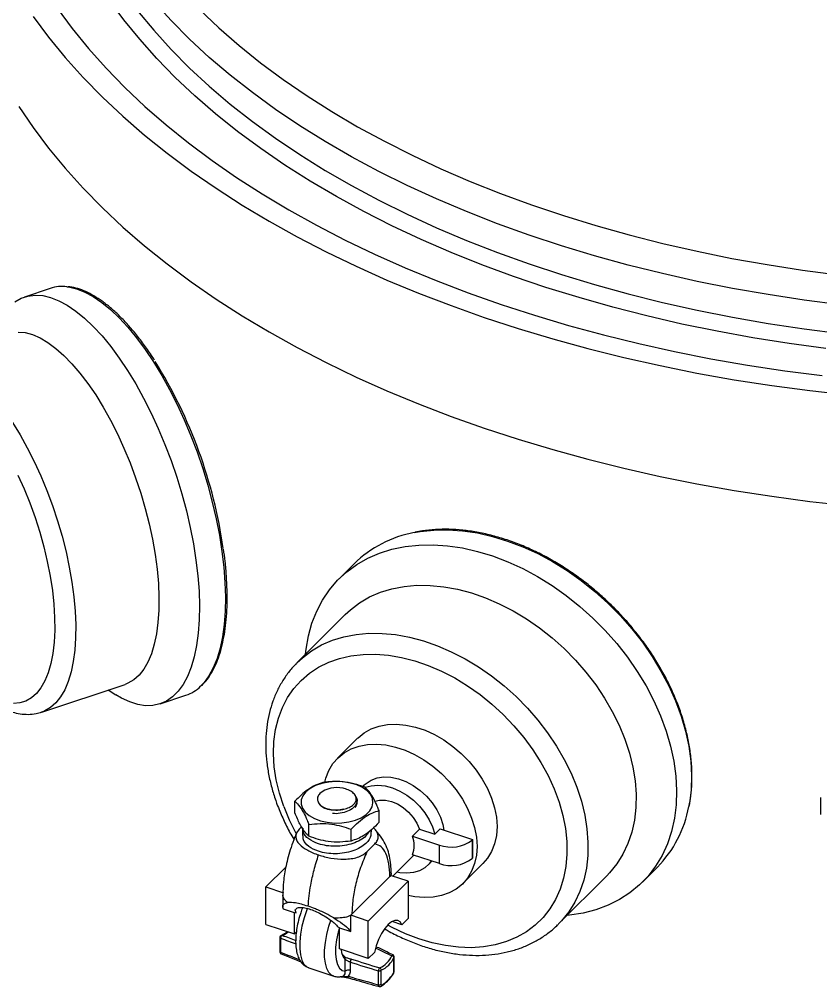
# Model space of a CAD drawing. Header units: millimetres. Extents: x 0 to 6631, y 0 to 4689.
# Drawn here: x 4355.8 to 4556.7, y 3329.7 to 3572.3 of the extents above; entities that cross this region are included whole.
import ezdxf

# ---------------------------------------------------------------- set-up
doc = ezdxf.new("R2010")
doc.units = ezdxf.units.MM
doc.header["$LTSCALE"] = 13
doc.layers.add('几何体', color=7, linetype='Continuous')

msp = doc.modelspace()

# ---------------------------------------------------------------- linework, layer by layer
at = {"layer": '几何体'}
for p, q in [((4363.6, 3504.81), (4357.1, 3502.64)), ((4439.72, 3435.74), (4435.96, 3431.99)), ((4437.5, 3423.03), (4425.47, 3410.99)), ((4425.35, 3410.88), (4425.47, 3410.99)), ((4361.48, 3398.57), (4382.32, 3405.52)), ((4378.08, 3404.11), (4379.99, 3402.9)), ((4391.1, 3400.62), (4397.6, 3402.79)), ((4440.59, 3392.01), (4435.59, 3387.01)), ((4442.29, 3380.31), (4441.9, 3379.91)), ((4424.91, 3373.28), (4424.91, 3376.21)), ((4440.06, 3377.62), (4439.92, 3377.82)), ((4440.46, 3376.05), (4440.46, 3376.39)), ((4556.66, 3377.19), (4556.66, 3372.86)), ((4440.09, 3374.87), (4440.1, 3374.89)), ((4446, 3370.93), (4446, 3373.87)), ((4426.58, 3369.8), (4425.97, 3369.2)), ((4426.84, 3369.47), (4426.84, 3367.59)), ((4428.42, 3367.42), (4428.42, 3370.36)), ((4438.97, 3366.24), (4438.97, 3369.18)), ((4444.07, 3368.53), (4444.07, 3369.06)), ((4456.14, 3369.21), (4454.39, 3367.46)), ((4456.14, 3369.21), (4459.97, 3367.93)), ((4459.97, 3367.93), (4461.32, 3369.28)), ((4461.32, 3369.28), (4469.39, 3366.59)), ((4454.39, 3367.46), (4461.1, 3365.22)), ((4469.29, 3366.49), (4469.39, 3366.59)), ((4469.29, 3366.49), (4469.29, 3361.84)), ((4469.39, 3366.59), (4469.39, 3361.94)), ((4444.94, 3365.53), (4442.95, 3363.54)), ((4461.1, 3360.57), (4461.1, 3365.22)), ((4449.47, 3357.44), (4454.73, 3362.69)), ((4461.1, 3360.57), (4454.39, 3362.8)), ((4469.29, 3361.84), (4469.39, 3361.94)), ((4417.64, 3354.72), (4422.64, 3359.72)), ((4458.22, 3360.18), (4459.23, 3361.19)), ((4467.02, 3355.58), (4472.02, 3360.58)), ((4512, 3355.94), (4515.76, 3359.7)), ((4439.19, 3347.87), (4448.69, 3357.37)), ((4448.9, 3357.63), (4448.69, 3357.37)), ((4453.27, 3356.17), (4448.9, 3357.63)), ((4491, 3345.45), (4503.04, 3357.48)), ((4417.64, 3345.33), (4417.64, 3354.72)), ((4417.64, 3354.72), (4422.01, 3353.26)), ((4443.27, 3346.17), (4453.27, 3356.17)), ((4453.27, 3356.17), (4453.27, 3346.78)), ((4421.86, 3352.7), (4421.86, 3349.75)), ((4428.25, 3349.87), (4428.14, 3349.91)), ((4424.83, 3348.24), (4422.01, 3349.18)), ((4425.18, 3348.12), (4424.83, 3348.24)), ((4424.83, 3342.93), (4424.83, 3348.24)), ((4425.18, 3348.12), (4424.98, 3348.97)), ((4425.18, 3348.12), (4425.09, 3348.7)), ((4439.19, 3347.87), (4438.9, 3347.63)), ((4438.9, 3343.55), (4438.9, 3347.63)), ((4443.27, 3346.17), (4438.9, 3347.63)), ((4417.64, 3345.33), (4424.83, 3342.93)), ((4436.09, 3344.49), (4435.75, 3344.6)), ((4443.27, 3336.78), (4443.27, 3346.17)), ((4451.72, 3345.23), (4449.24, 3346.06)), ((4453.27, 3346.78), (4451.72, 3345.23)), ((4491, 3345.45), (4490.88, 3345.33)), ((4421.12, 3342.1), (4421.12, 3338.6)), ((4425.26, 3343.36), (4424.83, 3342.93)), ((4436.09, 3344.49), (4438.9, 3343.55)), ((4436.09, 3339.18), (4436.09, 3344.49)), ((4421.32, 3341.87), (4421.32, 3338.36)), ((4443.27, 3336.78), (4436.09, 3339.18)), ((4444.82, 3338.33), (4443.27, 3336.78)), ((4449.51, 3337.66), (4449.51, 3337.67)), ((4437.51, 3333.6), (4437.51, 3336.66)), ((4438.78, 3335.87), (4438.78, 3333.84)), ((4449.73, 3333.56), (4449.73, 3337.07)), ((4449.79, 3333.71), (4449.79, 3337.22)), ((4428.39, 3334.45), (4434.62, 3332.37)), ((4445.84, 3330.19), (4445.84, 3333.7)), ((4446.47, 3333.82), (4446.47, 3330.31))]:
    msp.add_line(p, q, dxfattribs=at)
at = {"layer": '几何体', "flags": 128}
for points in [[(4365.31, 3575.1), (4369.08, 3569.99), (4373.18, 3564.96), (4377.59, 3560.03), (4382.31, 3555.18), (4387.33, 3550.44), (4392.65, 3545.81), (4398.25, 3541.3), (4404.14, 3536.9), (4410.3, 3532.63), (4416.72, 3528.5), (4423.4, 3524.5), (4430.33, 3520.64), (4437.49, 3516.93), (4444.89, 3513.38), (4452.5, 3509.98), (4460.33, 3506.74), (4468.35, 3503.68), (4476.56, 3500.78), (4484.94, 3498.05), (4493.5, 3495.51), (4502.21, 3493.14), (4511.06, 3490.96), (4520.04, 3488.97), (4529.14, 3487.16), (4538.35, 3485.55), (4547.66, 3484.14), (4557.05, 3482.92)], [(4557.92, 3489.73), (4548.76, 3490.97), (4539.69, 3492.41), (4530.72, 3494.04), (4521.86, 3495.87), (4513.13, 3497.89), (4504.54, 3500.1), (4496.1, 3502.49), (4487.81, 3505.06), (4479.71, 3507.81), (4471.78, 3510.74), (4464.06, 3513.84), (4456.54, 3517.1), (4449.23, 3520.52), (4442.16, 3524.1), (4435.32, 3527.83), (4428.74, 3531.7), (4422.41, 3535.72), (4416.34, 3539.87), (4410.55, 3544.15), (4405.04, 3548.55), (4399.83, 3553.07), (4394.91, 3557.7), (4390.3, 3562.43), (4386, 3567.26), (4382.01, 3572.17), (4378.35, 3577.18)], [(4561.67, 3500.72), (4552.54, 3501.89), (4543.5, 3503.25), (4534.55, 3504.81), (4525.71, 3506.57), (4516.99, 3508.51), (4508.4, 3510.65), (4499.96, 3512.97), (4491.68, 3515.48), (4483.57, 3518.16), (4475.64, 3521.02), (4467.91, 3524.05), (4460.38, 3527.25), (4453.06, 3530.6), (4445.97, 3534.12), (4439.11, 3537.79), (4432.5, 3541.61), (4426.15, 3545.56), (4420.05, 3549.66), (4414.24, 3553.88), (4408.7, 3558.23), (4403.45, 3562.7), (4398.5, 3567.27), (4393.85, 3571.96), (4389.51, 3576.74)], [(4359.27, 3572.94), (4363.15, 3567.76), (4367.34, 3562.67), (4371.85, 3557.67), (4376.66, 3552.76), (4381.78, 3547.96), (4387.19, 3543.26), (4392.9, 3538.68), (4398.88, 3534.23), (4405.14, 3529.9), (4411.67, 3525.7), (4418.45, 3521.64), (4425.48, 3517.72), (4432.75, 3513.96), (4440.25, 3510.34), (4447.97, 3506.89), (4455.9, 3503.6), (4464.04, 3500.47), (4472.36, 3497.52), (4480.86, 3494.74), (4489.52, 3492.13), (4498.35, 3489.71), (4507.32, 3487.48), (4516.42, 3485.43), (4525.64, 3483.57), (4534.98, 3481.91), (4544.41, 3480.44), (4553.92, 3479.17), (4563.51, 3478.09)], [(4385.49, 3574.38), (4389.51, 3569.51), (4393.85, 3564.73), (4398.5, 3560.05), (4403.45, 3555.47), (4408.7, 3551.01), (4414.24, 3546.66), (4420.05, 3542.43), (4426.15, 3538.34), (4432.5, 3534.38), (4439.11, 3530.57), (4445.97, 3526.9), (4453.06, 3523.38), (4460.38, 3520.02), (4467.91, 3516.83), (4475.64, 3513.8), (4483.57, 3510.94), (4491.68, 3508.25), (4499.96, 3505.75), (4508.4, 3503.43), (4516.99, 3501.29), (4525.71, 3499.34), (4534.55, 3497.59), (4543.5, 3496.03), (4552.54, 3494.66), (4561.67, 3493.5)], [(4401.02, 3574.69), (4405.82, 3570.14), (4410.92, 3565.7), (4416.32, 3561.37), (4421.99, 3557.16), (4427.94, 3553.09), (4434.15, 3549.14), (4440.61, 3545.34), (4447.32, 3541.68), (4454.27, 3538.17), (4461.45, 3534.81), (4468.84, 3531.62), (4476.44, 3528.59), (4484.23, 3525.73), (4492.2, 3523.04), (4500.35, 3520.53), (4508.65, 3518.2), (4517.1, 3516.06), (4525.69, 3514.1), (4534.4, 3512.33), (4543.22, 3510.76), (4552.14, 3509.38), (4561.15, 3508.2)], [(4355.73, 3550.43), (4359.27, 3545.18), (4363.15, 3540), (4367.34, 3534.91), (4371.85, 3529.9), (4376.66, 3525), (4381.78, 3520.19), (4387.19, 3515.5), (4392.9, 3510.92), (4398.88, 3506.46), (4405.14, 3502.13), (4411.67, 3497.94), (4418.45, 3493.88), (4425.48, 3489.96), (4432.75, 3486.2), (4440.25, 3482.58), (4447.97, 3479.13), (4455.9, 3475.83), (4464.04, 3472.71), (4472.36, 3469.75), (4480.86, 3466.97), (4489.52, 3464.37), (4498.35, 3461.95), (4507.32, 3459.72), (4516.42, 3457.67), (4525.64, 3455.81), (4534.98, 3454.15), (4544.41, 3452.68), (4553.92, 3451.4), (4563.51, 3450.33)], [(4367.76, 3505.21), (4368.2, 3505.15), (4370.19, 3504.69), (4372.24, 3503.88), (4374.35, 3502.75), (4376.5, 3501.28), (4378.68, 3499.51), (4380.88, 3497.42), (4383.07, 3495.05), (4385.24, 3492.4), (4387.38, 3489.5), (4389.48, 3486.36), (4391.52, 3483), (4393.49, 3479.44), (4395.37, 3475.72), (4397.15, 3471.85), (4398.82, 3467.86), (4400.37, 3463.78), (4401.79, 3459.63), (4403.07, 3455.44), (4404.2, 3451.24), (4405.17, 3447.06), (4405.98, 3442.92), (4406.61, 3438.85), (4407.08, 3434.89), (4407.37, 3431.05), (4407.48, 3427.36), (4407.41, 3423.85), (4407.17, 3420.53), (4406.75, 3417.44), (4406.15, 3414.59), (4405.38, 3412), (4404.45, 3409.69), (4403.36, 3407.67), (4402.12, 3405.96), (4401.27, 3405.05)], [(4354.71, 3501.43), (4356.29, 3502.33), (4357.99, 3502.89), (4359.8, 3503.11), (4361.7, 3502.99), (4363.69, 3502.52), (4365.74, 3501.72), (4367.85, 3500.58), (4370, 3499.12), (4372.18, 3497.34), (4374.38, 3495.26), (4376.57, 3492.88), (4378.74, 3490.24), (4380.88, 3487.33), (4382.98, 3484.19), (4385.02, 3480.83), (4386.99, 3477.28), (4388.87, 3473.55), (4390.65, 3469.68), (4392.32, 3465.69), (4393.87, 3461.61), (4395.29, 3457.46), (4396.57, 3453.27), (4397.7, 3449.07), (4398.67, 3444.89), (4399.48, 3440.75), (4400.11, 3436.69), (4400.58, 3432.72), (4400.87, 3428.88), (4400.98, 3425.19), (4400.91, 3421.68), (4400.67, 3418.37), (4400.25, 3415.27), (4399.65, 3412.42), (4398.88, 3409.84), (4397.95, 3407.52), (4396.86, 3405.51), (4395.62, 3403.8), (4394.23, 3402.4), (4392.72, 3401.34), (4391.07, 3400.61), (4389.32, 3400.22), (4387.46, 3400.17), (4385.51, 3400.47), (4383.49, 3401.1), (4381.41, 3402.07), (4379.99, 3402.9)], [(4355.52, 3493.86), (4357.29, 3493.7), (4359.13, 3493.2), (4361.04, 3492.37), (4363, 3491.22), (4365, 3489.75), (4367.01, 3487.97), (4369.03, 3485.9), (4371.04, 3483.55), (4373.03, 3480.94), (4374.97, 3478.09), (4376.86, 3475.03), (4378.68, 3471.77), (4380.42, 3468.34), (4382.05, 3464.76), (4383.58, 3461.08), (4384.99, 3457.3), (4386.27, 3453.46), (4387.4, 3449.59), (4388.38, 3445.73), (4389.21, 3441.89), (4389.87, 3438.11), (4390.36, 3434.41), (4390.68, 3430.83), (4390.83, 3427.39), (4390.8, 3424.13), (4390.59, 3421.05), (4390.21, 3418.19), (4389.66, 3415.57), (4388.94, 3413.2), (4388.05, 3411.11), (4387.02, 3409.32), (4385.83, 3407.83), (4384.51, 3406.66), (4383.06, 3405.81), (4382.32, 3405.52)], [(4354.13, 3471.14), (4356.02, 3468.08), (4357.84, 3464.82), (4359.57, 3461.39), (4361.21, 3457.82), (4362.74, 3454.13), (4364.15, 3450.35), (4365.42, 3446.51), (4366.55, 3442.65), (4367.54, 3438.78), (4368.36, 3434.94), (4369.03, 3431.16), (4369.52, 3427.47), (4369.84, 3423.89), (4369.98, 3420.45), (4369.95, 3417.18), (4369.75, 3414.1), (4369.36, 3411.24), (4368.81, 3408.62), (4368.09, 3406.25), (4367.21, 3404.17), (4366.17, 3402.37), (4364.99, 3400.88), (4363.66, 3399.71), (4362.21, 3398.86), (4361.48, 3398.57)], [(4355.5, 3458), (4357.04, 3454.56), (4358.47, 3451), (4359.78, 3447.37), (4360.95, 3443.68), (4361.98, 3439.98), (4362.85, 3436.29), (4363.56, 3432.64), (4364.11, 3429.07), (4364.48, 3425.59), (4364.69, 3422.25), (4364.71, 3419.07), (4364.56, 3416.07), (4364.23, 3413.29), (4363.74, 3410.73), (4363.07, 3408.43), (4362.24, 3406.4), (4361.26, 3404.67), (4360.13, 3403.24), (4358.86, 3402.12), (4357.47, 3401.33), (4355.95, 3400.87), (4354.34, 3400.75)], [(4454.82, 3443.58), (4456.26, 3443.84), (4459.7, 3444.21), (4463.26, 3444.28), (4466.92, 3444.03), (4470.64, 3443.48), (4474.42, 3442.62), (4478.22, 3441.46), (4482.01, 3440.02), (4485.78, 3438.29), (4489.49, 3436.29), (4493.12, 3434.03), (4496.65, 3431.54), (4500.06, 3428.81), (4503.31, 3425.88), (4506.4, 3422.77), (4509.3, 3419.48), (4511.98, 3416.06), (4514.44, 3412.51), (4516.65, 3408.86), (4518.61, 3405.13), (4520.29, 3401.36), (4521.69, 3397.57), (4522.8, 3393.77), (4523.61, 3390), (4524.11, 3386.28), (4524.3, 3382.64), (4524.18, 3379.1), (4523.76, 3375.69), (4523.61, 3374.87)], [(4427.58, 3413.11), (4427.71, 3414.31), (4428.29, 3417.66), (4429.17, 3420.85), (4430.36, 3423.86), (4431.83, 3426.67), (4433.58, 3429.26), (4435.6, 3431.62), (4437.88, 3433.73), (4440.4, 3435.57), (4443.14, 3437.14), (4446.08, 3438.42), (4449.21, 3439.4), (4452.51, 3440.08), (4455.95, 3440.46), (4459.51, 3440.52), (4463.16, 3440.28), (4466.89, 3439.73), (4470.67, 3438.87), (4474.46, 3437.71), (4478.26, 3436.26), (4482.02, 3434.53), (4485.74, 3432.54), (4489.37, 3430.28), (4492.9, 3427.78), (4496.31, 3425.06), (4499.56, 3422.13), (4502.65, 3419.02), (4505.54, 3415.73), (4508.23, 3412.3), (4510.69, 3408.75), (4512.9, 3405.11), (4514.86, 3401.38), (4516.54, 3397.61), (4517.94, 3393.81), (4519.05, 3390.02), (4519.85, 3386.25), (4520.35, 3382.53), (4520.55, 3378.89), (4520.43, 3375.35), (4520.01, 3371.93), (4519.27, 3368.66), (4518.24, 3365.56), (4516.91, 3362.65), (4515.3, 3359.94), (4513.41, 3357.46), (4511.26, 3355.23), (4508.86, 3353.25), (4506.23, 3351.54), (4503.38, 3350.12), (4500.34, 3348.99), (4497.13, 3348.15), (4493.75, 3347.63), (4493.12, 3347.56)], [(4437.5, 3423.03), (4438.81, 3424.24), (4441.1, 3425.97), (4443.62, 3427.43), (4446.33, 3428.61), (4449.23, 3429.49), (4452.29, 3430.08), (4455.49, 3430.36), (4458.79, 3430.34), (4462.19, 3430.01), (4465.65, 3429.39), (4469.14, 3428.46), (4472.64, 3427.24), (4476.12, 3425.74), (4479.56, 3423.97), (4482.93, 3421.95), (4486.2, 3419.68), (4489.35, 3417.19), (4492.35, 3414.49), (4495.19, 3411.61), (4497.84, 3408.57), (4500.28, 3405.39), (4502.48, 3402.09), (4504.45, 3398.7), (4506.15, 3395.25), (4507.58, 3391.76), (4508.73, 3388.26), (4509.58, 3384.77), (4510.14, 3381.33), (4510.39, 3377.95), (4510.34, 3374.67), (4509.98, 3371.5), (4509.32, 3368.48), (4508.36, 3365.63), (4507.11, 3362.96), (4505.58, 3360.5), (4503.78, 3358.26), (4503.04, 3357.48)], [(4425.47, 3410.99), (4426.78, 3412.2), (4429.07, 3413.94), (4431.58, 3415.4), (4434.3, 3416.57), (4437.2, 3417.46), (4440.25, 3418.05), (4443.45, 3418.33), (4446.76, 3418.31), (4450.15, 3417.98), (4453.61, 3417.35), (4457.1, 3416.43), (4460.6, 3415.21), (4464.09, 3413.71), (4467.53, 3411.94), (4470.89, 3409.91), (4474.16, 3407.65), (4477.31, 3405.16), (4480.32, 3402.46), (4483.16, 3399.58), (4485.8, 3396.54), (4488.24, 3393.35), (4490.45, 3390.06), (4492.41, 3386.67), (4494.12, 3383.22), (4495.55, 3379.73), (4496.69, 3376.23), (4497.55, 3372.74), (4498.1, 3369.29), (4498.35, 3365.92), (4498.3, 3362.64), (4497.94, 3359.47), (4497.28, 3356.45), (4496.32, 3353.59), (4495.07, 3350.93), (4493.55, 3348.46), (4491.75, 3346.23), (4491, 3345.45)], [(4422.1, 3374.91), (4421.01, 3378.26), (4420.21, 3381.59), (4419.71, 3384.88), (4419.52, 3388.1), (4419.63, 3391.22), (4420.04, 3394.22), (4420.75, 3397.07), (4421.76, 3399.74), (4423.05, 3402.22), (4424.62, 3404.49), (4426.46, 3406.52), (4428.54, 3408.3), (4430.85, 3409.82), (4433.37, 3411.06), (4436.08, 3412.01), (4438.95, 3412.67), (4441.98, 3413.02), (4445.12, 3413.07), (4448.35, 3412.81), (4451.65, 3412.25), (4454.99, 3411.4), (4458.34, 3410.25), (4461.67, 3408.82), (4464.96, 3407.13), (4468.17, 3405.17), (4471.29, 3402.98), (4474.29, 3400.57), (4477.13, 3397.95), (4479.8, 3395.16), (4482.28, 3392.21), (4484.54, 3389.12), (4486.57, 3385.93), (4488.35, 3382.67), (4489.86, 3379.34), (4491.09, 3376), (4492.04, 3372.65), (4492.69, 3369.34), (4493.04, 3366.08), (4493.08, 3362.91), (4492.82, 3359.85), (4492.25, 3356.92), (4491.39, 3354.16), (4490.24, 3351.58), (4488.81, 3349.2), (4487.1, 3347.05), (4485.15, 3345.14), (4482.95, 3343.49), (4480.53, 3342.11), (4477.91, 3341.01), (4475.12, 3340.21), (4472.16, 3339.7), (4469.08, 3339.5), (4465.89, 3339.61), (4462.62, 3340.01), (4459.3, 3340.72), (4455.95, 3341.72), (4452.6, 3343.01), (4449.29, 3344.58), (4448.16, 3345.18)], [(4440.59, 3392.01), (4440.73, 3392.14), (4442.27, 3393.39), (4444.04, 3394.36), (4445.99, 3395.05), (4448.11, 3395.44), (4450.35, 3395.53), (4452.69, 3395.32), (4455.09, 3394.81), (4457.51, 3394), (4459.91, 3392.92), (4462.25, 3391.57), (4464.49, 3389.98), (4466.61, 3388.18), (4468.57, 3386.19), (4470.33, 3384.04), (4471.87, 3381.77), (4473.17, 3379.42), (4474.2, 3377.01), (4474.94, 3374.6), (4475.4, 3372.21), (4475.55, 3369.88), (4475.4, 3367.66), (4474.95, 3365.57), (4474.2, 3363.65), (4473.17, 3361.93), (4472.02, 3360.58)], [(4432.41, 3381.02), (4432.67, 3382.01), (4433.41, 3383.93), (4434.44, 3385.65), (4435.73, 3387.14), (4437.27, 3388.39), (4439.04, 3389.36), (4440.99, 3390.05), (4443.11, 3390.44), (4445.35, 3390.53), (4447.69, 3390.32), (4450.09, 3389.81), (4452.51, 3389), (4454.91, 3387.92), (4457.25, 3386.57), (4459.49, 3384.98), (4461.61, 3383.18), (4463.57, 3381.19), (4465.33, 3379.04), (4466.87, 3376.77), (4468.17, 3374.42), (4469.2, 3372.01), (4469.94, 3369.6), (4470.4, 3367.21), (4470.55, 3364.88), (4470.4, 3362.66), (4469.95, 3360.57), (4469.2, 3358.65), (4468.17, 3356.93), (4466.88, 3355.44), (4465.34, 3354.2), (4463.58, 3353.23), (4461.62, 3352.54), (4459.51, 3352.14), (4457.26, 3352.05), (4454.92, 3352.27), (4453.27, 3352.59)], [(4438.41, 3371.02), (4440.06, 3371.46), (4441.53, 3372.09), (4442.75, 3372.87), (4443.67, 3373.78), (4444.25, 3374.78), (4444.47, 3375.83), (4444.33, 3376.88), (4443.82, 3377.89), (4442.97, 3378.82), (4441.81, 3379.64), (4440.39, 3380.3), (4438.77, 3380.78), (4437.01, 3381.07), (4435.19, 3381.14), (4433.38, 3381.01), (4431.66, 3380.66), (4430.09, 3380.12), (4428.74, 3379.42), (4427.67, 3378.56), (4426.91, 3377.6), (4426.5, 3376.58), (4426.47, 3375.52), (4426.79, 3374.49), (4427.48, 3373.51), (4428.49, 3372.63), (4429.78, 3371.89), (4431.31, 3371.32), (4433.01, 3370.93), (4434.81, 3370.75), (4436.63, 3370.78), (4438.41, 3371.02)], [(4442.29, 3380.31), (4442.72, 3380.7), (4444.01, 3381.54), (4445.52, 3382.09), (4447.19, 3382.33), (4448.98, 3382.25), (4450.84, 3381.85), (4452.71, 3381.15), (4454.54, 3380.17), (4456.28, 3378.93), (4457.87, 3377.47), (4459.28, 3375.84), (4460.45, 3374.07), (4461.37, 3372.23), (4461.99, 3370.35), (4462.26, 3368.97)], [(4442.53, 3379.71), (4444.03, 3380.11), (4445.72, 3380.23), (4447.51, 3380.05), (4449.34, 3379.56), (4451.17, 3378.78), (4452.95, 3377.74), (4454.62, 3376.46), (4456.14, 3374.99), (4457.47, 3373.35), (4458.57, 3371.59), (4459.41, 3369.77), (4459.97, 3367.93)], [(4444.91, 3376.26), (4446.14, 3376.52), (4447.58, 3376.5), (4449.09, 3376.17), (4450.61, 3375.54), (4452.07, 3374.63), (4453.4, 3373.5), (4454.56, 3372.17), (4455.48, 3370.72), (4456.14, 3369.21)], [(4459.08, 3361.24), (4458.57, 3360.55), (4457.47, 3359.53), (4456.14, 3358.78), (4454.62, 3358.31), (4452.95, 3358.15), (4451.17, 3358.29), (4450.46, 3358.43)], [(4428.02, 3349.37), (4427.87, 3348.97), (4427.19, 3346.94), (4426.66, 3344.89), (4426.3, 3342.88), (4426.11, 3340.97), (4426.11, 3339.21), (4426.29, 3337.67), (4426.65, 3336.38), (4427.18, 3335.38), (4427.86, 3334.71), (4428.39, 3334.45)], [(4434.62, 3332.37), (4434.1, 3332.63), (4433.42, 3333.31), (4432.89, 3334.3), (4432.53, 3335.59), (4432.35, 3337.14), (4432.35, 3338.89), (4432.53, 3340.8), (4432.89, 3342.81), (4433.42, 3344.86), (4433.9, 3346.33)], [(4451.72, 3345.23), (4451.26, 3345.95), (4450.66, 3346.32), (4449.93, 3346.34), (4449.12, 3345.99), (4448.27, 3345.29), (4447.42, 3344.29), (4446.62, 3343.02), (4445.89, 3341.56), (4445.28, 3339.97), (4444.82, 3338.33)], [(4436.08, 3344.5), (4435.76, 3343.39), (4435.34, 3341.48), (4435.11, 3339.65), (4435.06, 3337.97), (4435.21, 3336.5), (4435.54, 3335.28), (4436.05, 3334.38), (4436.71, 3333.81), (4437.51, 3333.6)], [(4436.99, 3337.32), (4436.68, 3338.18), (4436.54, 3339.03)], [(4437.51, 3336.66), (4437.01, 3337.26), (4436.99, 3337.32)], [(4449.51, 3337.67), (4449.47, 3337.68), (4449.41, 3337.67), (4449.33, 3337.63), (4449.26, 3337.56), (4449.19, 3337.48)], [(4438.36, 3331.9), (4438.33, 3331.92), (4438.29, 3331.96), (4438.26, 3332.03), (4438.25, 3332.11), (4438.24, 3332.21), (4438.24, 3332.33)]]:
    msp.add_lwpolyline(points, dxfattribs=at)
at = {"layer": '几何体'}
for centre, radius, start, end in [((4366.58, 3495.66), 9.62, 82.9486, 108.0681), ((4287.18, 3422.54), 120.97, 8.1142, 31.915), ((4460.17, 3414.8), 29.28, 100.5368, 134.3141), ((4394.4, 3412.06), 9.82, 289.0389, 314.4202), ((4435.41, 3372.7), 6.94, 77.0966, 128.1842), ((4469.89, 3392.66), 50.98, 200.3711, 208.6333), ((4494.87, 3380.12), 29.21, 315.6382, 349.6352), ((4448.27, 3365.13), 6.55, 339.1987, 20.8013), ((4464.04, 3373.34), 8.63, 250.0877, 307.4984), ((4464.04, 3368.69), 8.63, 250.0877, 307.4984), ((4421.62, 3342.1), 0.5, 102.7682, 180), ((4421.39, 3342.14), 0.276, 187.2212, 255.2254), ((4422.03, 3341.94), 0.707, 115.1625, 185.5389), ((4421.6, 3342.2), 0.403, 71.242, 102.6185), ((4420.79, 3345.72), 3.28, 286.5745, 316.8153), ((4421.39, 3338.63), 0.276, 187.2212, 255.2254), ((4437.1, 3336.84), 0.446, 335.1898, 69.5687), ((4443.8, 3339.83), 5.88, 293.5681, 336.4257), ((4448.92, 3336.57), 0.949, 32.1761, 73.9028), ((4449.29, 3337.22), 0.5, 360, 64.4667), ((4439.77, 3335.87), 0.989, 131.3509, 180.0253), ((4443.96, 3339.59), 6.29, 293.5681, 336.4257), ((4449.59, 3337.22), 0.205, 312.244, 357.9591), ((4438.38, 3332.48), 1.42, 73.6624, 127.7948), ((4446.91, 3333.69), 1.07, 135.41, 179.4609), ((4446.04, 3334.38), 0.709, 253.6624, 307.7948), ((4445.96, 3333.94), 0.532, 346.5397, 68.9127), ((4441, 3338.65), 10.25, 303.5819, 326.4119), ((4449.35, 3332.93), 0.187, 327.5095, 13.297), ((4449.59, 3333.72), 0.205, 312.244, 357.9591), ((4446.04, 3330.87), 0.709, 253.6624, 307.7948), ((4446.29, 3330.14), 0.377, 301.4838, 354.608)]:
    msp.add_arc(centre, radius, start, end, dxfattribs=at)
for centre, major_axis, ratio, start_param, end_param in [((4397.89, 3357.79), (55.65, -23.49), 0.088484, 5.191959, 5.261444), ((4397.6, 3357.56), (55.39, -23.78), 0.094684, 5.19524, 5.273577), ((4401.22, 3356.02), (83.81, -35.98), 0.094684, 4.994974, 5.053635), ((4473.02, 3332.75), (55.65, -23.49), 0.088484, 4.224725, 4.307496), ((4472.82, 3332.49), (63.02, -16.09), 0.092477, 4.165518, 4.293758), ((4473.02, 3332.75), (62.77, -16.32), 0.086534, 4.164412, 4.292652), ((4468.7, 3333.53), (95.36, -24.34), 0.092477, 4.410967, 4.494023)]:
    msp.add_ellipse(centre, major_axis=major_axis, ratio=ratio, start_param=start_param, end_param=end_param, dxfattribs=at)
for points, knots in [([(4389.74, 3486.8), (4389.48, 3487.2), (4388.58, 3488.63), (4386.97, 3490.88), (4384.93, 3493.53), (4382.86, 3495.93), (4380.78, 3498.09), (4378.68, 3500), (4376.59, 3501.63), (4374.52, 3502.98), (4372.47, 3504.04), (4370.46, 3504.78), (4368.99, 3505.17), (4368.22, 3505.21), (4368.08, 3505.22)], [0, 0, 0, 0, 0.036838, 0.130796, 0.224831, 0.318958, 0.413193, 0.507546, 0.60202, 0.696591, 0.79117, 0.885549, 0.979421, 1, 1, 1, 1]), ([(4523.7, 3375.08), (4523.85, 3375.89), (4524.2, 3377.74), (4524.43, 3380.79), (4524.43, 3384.17), (4524.15, 3387.64), (4523.6, 3391.17), (4522.78, 3394.73), (4521.7, 3398.32), (4520.35, 3401.9), (4518.75, 3405.45), (4516.92, 3408.96), (4514.85, 3412.4), (4512.56, 3415.75), (4510.07, 3419), (4507.39, 3422.13), (4504.54, 3425.11), (4501.53, 3427.93), (4498.38, 3430.57), (4495.11, 3433.02), (4491.73, 3435.26), (4488.28, 3437.29), (4484.76, 3439.08), (4481.19, 3440.63), (4477.61, 3441.92), (4474.03, 3442.95), (4470.46, 3443.72), (4466.94, 3444.22), (4463.48, 3444.44), (4460.11, 3444.38), (4457.29, 3444.13), (4455.64, 3443.78), (4455.04, 3443.66)], [0, 0, 0, 0, 0.026136, 0.060113, 0.094125, 0.128166, 0.162226, 0.196301, 0.230384, 0.264472, 0.298561, 0.33265, 0.366737, 0.400822, 0.434906, 0.468989, 0.503071, 0.537154, 0.571239, 0.605325, 0.639415, 0.673507, 0.707604, 0.741705, 0.77581, 0.809917, 0.844025, 0.87813, 0.912228, 0.946311, 0.980373, 1, 1, 1, 1]), ([(4401.53, 3405.25), (4401.78, 3405.49), (4402.5, 3406.16), (4403.52, 3407.56), (4404.61, 3409.43), (4405.56, 3411.58), (4406.35, 3413.98), (4406.99, 3416.62), (4407.46, 3419.47), (4407.78, 3422.52), (4407.94, 3425.76), (4407.93, 3429.15), (4407.76, 3432.69), (4407.47, 3436.12), (4407.16, 3438.41), (4407.02, 3439.44)], [0, 0, 0, 0, 0.043402, 0.122809, 0.203103, 0.284029, 0.365294, 0.44668, 0.528038, 0.60932, 0.690514, 0.771623, 0.852657, 0.933626, 1, 1, 1, 1]), ([(4330.35, 3426.44), (4330.49, 3426.13), (4331.11, 3424.67), (4332.33, 3422.17), (4334, 3418.99), (4335.76, 3415.96), (4337.59, 3413.1), (4339.49, 3410.43), (4341.45, 3407.97), (4343.45, 3405.73), (4345.51, 3403.73), (4347.61, 3401.98), (4349.75, 3400.52), (4351.91, 3399.36), (4354.01, 3398.56), (4356.07, 3398.09), (4358.06, 3397.95), (4359.9, 3398.11), (4361, 3398.45), (4361.47, 3398.6)], [0, 0, 0, 0, 0.017222, 0.079946, 0.142779, 0.205761, 0.26894, 0.33237, 0.396112, 0.46023, 0.524781, 0.589786, 0.655155, 0.720421, 0.784701, 0.84053, 0.900126, 0.957107, 1, 1, 1, 1]), ([(4425.34, 3410.87), (4424.71, 3410.18), (4423.44, 3408.82), (4421.84, 3406.49), (4420.45, 3403.99), (4419.33, 3401.31), (4418.48, 3398.47), (4417.89, 3395.49), (4417.59, 3392.4), (4417.56, 3389.2), (4417.81, 3385.92), (4418.35, 3382.59), (4419.14, 3379.29), (4419.9, 3376.92), (4420.56, 3375.08), (4421.3, 3373.19), (4422.59, 3370.38), (4423.79, 3368.02), (4424.56, 3366.79), (4424.66, 3366.63)], [0, 0, 0, 0, 0.065313, 0.131422, 0.197629, 0.264072, 0.330852, 0.398027, 0.4656, 0.533541, 0.601787, 0.670267, 0.738911, 0.804213, 0.815028, 0.851961, 0.920789, 0.989607, 1, 1, 1, 1]), ([(4431.94, 3380.9), (4431.33, 3380.71), (4430.08, 3380.32), (4428.24, 3379.25), (4426.49, 3377.84), (4425.44, 3376.76), (4424.91, 3376.21)], [0, 0, 0, 0, 0.267276, 0.541818, 0.768445, 1, 1, 1, 1]), ([(4442.49, 3379.73), (4441.57, 3380.05), (4439.7, 3380.7), (4436.93, 3381.16), (4434.32, 3381.21), (4432.74, 3381), (4431.94, 3380.9)], [0, 0, 0, 0, 0.2672762, 0.5418181, 0.7684451, 1, 1, 1, 1]), ([(4437.13, 3374.22), (4437.6, 3374.35), (4438.55, 3374.6), (4439.6, 3375.31), (4440.23, 3376.16), (4440.33, 3377.09), (4439.89, 3378.01), (4438.94, 3378.79), (4437.87, 3379.25), (4437.16, 3379.41), (4436.96, 3379.46)], [0, 0, 0, 0, 0.132095, 0.264168, 0.396922, 0.532469, 0.668255, 0.806625, 0.945503, 1, 1, 1, 1]), ([(4446, 3373.87), (4445.85, 3374.23), (4445.41, 3375.29), (4444.66, 3376.89), (4443.61, 3378.62), (4442.9, 3379.32), (4442.49, 3379.73)], [0, 0, 0, 0, 0.131547, 0.383647, 0.643559, 1, 1, 1, 1]), ([(4424.91, 3376.21), (4425.32, 3375.81), (4426.03, 3375.12), (4427.07, 3373.4), (4427.83, 3371.8), (4428.27, 3370.72), (4428.42, 3370.36)], [0, 0, 0, 0, 0.356439, 0.608129, 0.868454, 1, 1, 1, 1]), ([(4431.13, 3378.15), (4430.91, 3377.85), (4430.48, 3377.26), (4430.53, 3376.27), (4431.1, 3375.36), (4432.17, 3374.62), (4433.59, 3374.14), (4435.19, 3373.95), (4436.39, 3374.05), (4437.01, 3374.19), (4437.13, 3374.22)], [0, 0, 0, 0, 0.1408, 0.281601, 0.422095, 0.560119, 0.697396, 0.832652, 0.966706, 1, 1, 1, 1]), ([(4439.97, 3377.6), (4440.09, 3377.47), (4440.52, 3376.98), (4440.51, 3375.96), (4439.91, 3374.78), (4438.57, 3373.81), (4436.79, 3373.23), (4435.24, 3373.02), (4434.46, 3373.15), (4434.29, 3373.18)], [0, 0, 0, 0, 0.064367, 0.240945, 0.41851, 0.596075, 0.772654, 0.950763, 1, 1, 1, 1]), ([(4440.37, 3376.05), (4440.4, 3375.92), (4440.49, 3375.44), (4440.14, 3375), (4439.89, 3374.68)], [0, 0, 0, 0, 0.285263, 1, 1, 1, 1]), ([(4430.88, 3375.76), (4430.89, 3375.74), (4430.96, 3375.63), (4431.03, 3375.52), (4431.09, 3375.43)], [0, 0, 0, 0, 0.185603, 1, 1, 1, 1]), ([(4437.13, 3374.22), (4436.97, 3374.18), (4436.25, 3373.99), (4434.83, 3373.87), (4433.1, 3374.12), (4431.74, 3374.67), (4431.33, 3375.2), (4431.14, 3375.44)], [0, 0, 0, 0, 0.067232, 0.312636, 0.556385, 0.800133, 1, 1, 1, 1]), ([(4438.97, 3369.18), (4439.58, 3369.81), (4440.83, 3371.08), (4442.67, 3372.47), (4444.42, 3373.39), (4445.47, 3373.71), (4446, 3373.87)], [0, 0, 0, 0, 0.267276, 0.541818, 0.768445, 1, 1, 1, 1]), ([(4428.42, 3367.42), (4428.27, 3367.55), (4427.84, 3367.95), (4427.08, 3368.89), (4426.03, 3370.63), (4425.32, 3372.31), (4424.91, 3373.28)], [0, 0, 0, 0, 0.131547, 0.383647, 0.643559, 1, 1, 1, 1]), ([(4425.97, 3369.2), (4425.72, 3368.9), (4425.22, 3368.31), (4425.03, 3367.33), (4425.3, 3366.35), (4426.19, 3365.15), (4427.99, 3363.83), (4429.88, 3363.1), (4430.83, 3362.74)], [0, 0, 0, 0, 0.1274172, 0.2501178, 0.3708143, 0.5004071, 0.7495589, 1, 1, 1, 1]), ([(4443.32, 3368.49), (4443.14, 3368.16), (4442.74, 3367.39), (4441.3, 3366.43), (4439.46, 3365.59), (4437.31, 3365.06), (4435.05, 3364.87), (4432.8, 3365.02), (4430.4, 3365.58), (4428.23, 3366.7), (4426.9, 3368.16), (4426.97, 3369.12), (4427, 3369.47)], [0, 0, 0, 0, 0.0700903, 0.1644122, 0.2593844, 0.3531614, 0.4482648, 0.542224, 0.636935, 0.7778386, 0.919695, 1, 1, 1, 1]), ([(4428.42, 3370.36), (4429.35, 3370.47), (4431.21, 3370.71), (4433.98, 3370.55), (4436.6, 3370.02), (4438.17, 3369.46), (4438.97, 3369.18)], [0, 0, 0, 0, 0.267276, 0.541818, 0.768445, 1, 1, 1, 1]), ([(4446, 3370.93), (4445.39, 3370.3), (4444.14, 3369.03), (4442.3, 3367.64), (4440.55, 3366.73), (4439.5, 3366.41), (4438.97, 3366.24)], [0, 0, 0, 0, 0.267276, 0.541818, 0.768445, 1, 1, 1, 1]), ([(4444.94, 3365.53), (4445.19, 3365.83), (4445.7, 3366.42), (4445.88, 3367.41), (4445.59, 3368.37), (4445.16, 3369.1), (4444.67, 3369.44), (4444.56, 3369.52)], [0, 0, 0, 0, 0.236163, 0.463671, 0.687379, 0.927676, 1, 1, 1, 1]), ([(4425.31, 3368.25), (4425.15, 3367.88), (4424.64, 3366.72), (4423.94, 3364.7), (4423.22, 3362.32), (4422.52, 3359.39), (4421.97, 3356.1), (4421.89, 3353.78), (4421.86, 3352.69)], [0, 0, 0, 0, 0.0741, 0.231149, 0.379916, 0.520437, 0.776509, 1, 1, 1, 1]), ([(4443.91, 3368.53), (4443.95, 3368.21), (4444.06, 3367.21), (4443, 3365.8), (4441.33, 3364.54), (4439.45, 3363.71), (4437.31, 3363.19), (4435.04, 3362.99), (4432.8, 3363.15), (4430.4, 3363.7), (4428.23, 3364.82), (4426.9, 3366.28), (4426.97, 3367.24), (4427, 3367.59)], [0, 0, 0, 0, 0.0566125, 0.1811542, 0.2642165, 0.3478515, 0.430434, 0.5141845, 0.5969274, 0.6803323, 0.8044158, 0.9293381, 1, 1, 1, 1]), ([(4438.97, 3366.24), (4438.05, 3366.13), (4436.18, 3365.89), (4433.42, 3366.04), (4430.8, 3366.58), (4429.22, 3367.14), (4428.42, 3367.42)], [0, 0, 0, 0, 0.267276, 0.541818, 0.768445, 1, 1, 1, 1]), ([(4449.05, 3358.2), (4448.98, 3359.64), (4448.87, 3361.8), (4448.02, 3364.54), (4447.01, 3366.5), (4446.14, 3367.82), (4445.53, 3368.4), (4445.5, 3368.43)], [0, 0, 0, 0, 0.3912241, 0.5857832, 0.7838025, 0.9888595, 1, 1, 1, 1]), ([(4448.69, 3357.37), (4448.64, 3358.48), (4448.54, 3360.7), (4447.77, 3363.2), (4446.59, 3364.96), (4445.49, 3365.34), (4444.94, 3365.53)], [0, 0, 0, 0, 0.250026, 0.5, 0.749974, 1, 1, 1, 1]), ([(4428.25, 3349.87), (4428.31, 3350.73), (4428.43, 3352.45), (4428.9, 3355.5), (4429.64, 3358.96), (4430.43, 3361.48), (4430.83, 3362.74)], [0, 0, 0, 0, 0.2138674, 0.4277366, 0.7138671, 1, 1, 1, 1]), ([(4430.83, 3362.74), (4431.84, 3362.45), (4433.87, 3361.87), (4436.74, 3361.63), (4439.01, 3361.78), (4440.6, 3362.13), (4441.99, 3362.72), (4442.62, 3363.26), (4442.95, 3363.54)], [0, 0, 0, 0, 0.248589, 0.498299, 0.62825, 0.749296, 0.872285, 1, 1, 1, 1]), ([(4442.95, 3363.54), (4442.4, 3362.25), (4441.3, 3359.67), (4440.12, 3355.55), (4439.34, 3351.5), (4439.24, 3349.08), (4439.19, 3347.87)], [0, 0, 0, 0, 0.250026, 0.5, 0.749974, 1, 1, 1, 1]), ([(4449.04, 3358.2), (4449.03, 3358.03), (4449.02, 3357.84), (4448.91, 3357.65), (4448.9, 3357.63)], [0, 0, 0, 0, 0.871908, 1, 1, 1, 1]), ([(4423.08, 3350.8), (4422.89, 3350.97), (4422.52, 3351.3), (4422.14, 3351.8), (4421.93, 3352.26), (4421.83, 3352.55), (4421.86, 3352.69), (4421.86, 3352.69)], [0, 0, 0, 0, 0.300035, 0.57589, 0.797273, 0.999965, 1, 1, 1, 1]), ([(4422.01, 3349.18), (4421.93, 3349.51), (4421.75, 3350.22), (4422.35, 3350.66), (4422.94, 3350.78), (4423.08, 3350.8)], [0, 0, 0, 0, 0.410682, 0.858247, 1, 1, 1, 1]), ([(4428.14, 3349.91), (4427.61, 3350.07), (4426.52, 3350.41), (4424.67, 3350.82), (4423.69, 3350.81), (4423.08, 3350.8)], [0, 0, 0, 0, 0.266654, 0.541385, 1, 1, 1, 1]), ([(4424.98, 3348.97), (4425.13, 3349.16), (4425.42, 3349.54), (4426.57, 3349.64), (4428.03, 3349.38), (4429.56, 3348.86), (4431.16, 3348.11), (4432.77, 3347.18), (4433.95, 3346.36), (4434.55, 3345.86), (4434.7, 3345.73)], [0, 0, 0, 0, 0.164954, 0.330688, 0.448443, 0.566554, 0.678375, 0.801387, 0.947726, 1, 1, 1, 1]), ([(4426.84, 3349.56), (4426.67, 3349.12), (4426.27, 3348.07), (4425.78, 3346.36), (4425.38, 3344.48), (4425.14, 3342.65), (4425.06, 3340.9), (4425.17, 3339.25), (4425.47, 3337.79), (4425.96, 3336.57), (4426.61, 3335.61), (4427.39, 3334.88), (4428.01, 3334.62), (4428.3, 3334.49)], [0, 0, 0, 0, 0.071798, 0.170077, 0.268561, 0.367629, 0.46782, 0.56986, 0.674646, 0.768804, 0.853528, 0.931645, 1, 1, 1, 1]), ([(4434.68, 3346.94), (4434, 3347.32), (4432.5, 3348.17), (4430.26, 3349.16), (4428.84, 3349.66), (4428.25, 3349.87)], [0, 0, 0, 0, 0.327432, 0.722961, 1, 1, 1, 1]), ([(4438.9, 3347.63), (4438.85, 3347.6), (4438.62, 3347.46), (4438.15, 3347.26), (4437.46, 3347.08), (4436.31, 3346.91), (4435.36, 3346.93), (4434.68, 3346.94)], [0, 0, 0, 0, 0.050272, 0.220214, 0.378002, 0.550604, 1, 1, 1, 1]), ([(4434.68, 3346.94), (4435.41, 3346.46), (4436.99, 3345.45), (4438.29, 3344.29), (4438.8, 3343.67), (4438.9, 3343.55)], [0, 0, 0, 0, 0.410645, 0.877492, 1, 1, 1, 1]), ([(4434.7, 3345.73), (4434.99, 3345.45), (4435.4, 3345.06), (4435.67, 3344.7), (4435.75, 3344.6)], [0, 0, 0, 0, 0.711751, 1, 1, 1, 1]), ([(4447.44, 3344.2), (4447.81, 3343.98), (4449.25, 3343.13), (4451.84, 3341.88), (4455.19, 3340.47), (4458.57, 3339.34), (4461.95, 3338.47), (4465.32, 3337.88), (4468.64, 3337.57), (4471.89, 3337.55), (4475.05, 3337.81), (4478.09, 3338.37), (4480.99, 3339.2), (4483.73, 3340.31), (4486.29, 3341.68), (4488.63, 3343.32), (4490.15, 3344.55), (4490.83, 3345.29), (4490.87, 3345.33)], [0, 0, 0, 0, 0.023914, 0.09404, 0.164212, 0.234425, 0.30466, 0.374877, 0.44503, 0.51505, 0.584857, 0.654366, 0.723495, 0.792188, 0.860429, 0.928254, 0.995753, 1, 1, 1, 1]), ([(4422.2, 3342.93), (4422.13, 3342.88), (4421.87, 3342.68), (4421.66, 3342.63), (4421.51, 3342.59)], [0, 0, 0, 0, 0.277773, 1, 1, 1, 1]), ([(4422.94, 3343.56), (4422.84, 3343.45), (4422.58, 3343.17), (4422.35, 3343.02), (4422.2, 3342.93)], [0, 0, 0, 0, 0.379596, 1, 1, 1, 1]), ([(4449.51, 3337.67), (4448.98, 3337.92), (4447.55, 3338.61), (4446.12, 3339.31), (4445.22, 3339.75)], [0, 0, 0, 0, 0.371301, 1, 1, 1, 1]), ([(4421.12, 3338.6), (4421.12, 3338.59), (4421.11, 3338.47), (4421.15, 3338.29), (4421.28, 3338.07), (4421.41, 3337.95), (4421.51, 3337.92), (4421.53, 3337.92)], [0, 0, 0, 0, 0.033997, 0.393571, 0.672196, 0.931994, 1, 1, 1, 1]), ([(4421.32, 3338.36), (4421.33, 3338.28), (4421.34, 3338.12), (4421.42, 3337.96), (4421.5, 3337.93), (4421.53, 3337.92)], [0, 0, 0, 0, 0.362942, 0.756388, 1, 1, 1, 1]), ([(4421.46, 3337.93), (4422.03, 3337.71), (4423.68, 3337.05), (4425.33, 3336.41), (4426.4, 3335.99)], [0, 0, 0, 0, 0.346079, 1, 1, 1, 1]), ([(4437.38, 3337.19), (4437.32, 3337.25), (4437.19, 3337.36), (4437.07, 3337.59), (4437, 3337.72)], [0, 0, 0, 0, 0.4496467, 1, 1, 1, 1]), ([(4437.26, 3337.26), (4437.32, 3337.22), (4437.47, 3337.12), (4437.82, 3336.99), (4438.26, 3336.86), (4438.69, 3336.74), (4438.97, 3336.66), (4439.11, 3336.62)], [0, 0, 0, 0, 0.19113, 0.455045, 0.64034, 0.81838, 1, 1, 1, 1]), ([(4438.78, 3335.87), (4438.68, 3335.91), (4438.48, 3335.98), (4438.19, 3336.1), (4437.88, 3336.27), (4437.65, 3336.45), (4437.55, 3336.59), (4437.51, 3336.66)], [0, 0, 0, 0, 0.1542537, 0.3161539, 0.4992759, 0.7831329, 1, 1, 1, 1]), ([(4436.67, 3332.27), (4436.82, 3332.31), (4436.99, 3332.36), (4437.29, 3332.58), (4437.41, 3332.77), (4437.53, 3333.16), (4437.52, 3333.38), (4437.51, 3333.6)], [0, 0, 0, 0, 0.231423, 0.27841, 0.620763, 0.629545, 1, 1, 1, 1]), ([(4438.78, 3333.84), (4438.75, 3333.5), (4438.7, 3332.93), (4438.37, 3332.51), (4438.24, 3332.33)], [0, 0, 0, 0, 0.586964, 1, 1, 1, 1]), ([(4446.49, 3329.82), (4446.67, 3329.94), (4447.2, 3330.27), (4448.07, 3331.05), (4448.89, 3331.99), (4449.37, 3332.63), (4449.51, 3332.83)], [0, 0, 0, 0, 0.177121, 0.515252, 0.853219, 1, 1, 1, 1]), ([(4449.5, 3332.84), (4449.53, 3332.87), (4449.63, 3333), (4449.73, 3333.27), (4449.8, 3333.53), (4449.79, 3333.67), (4449.78, 3333.71)], [0, 0, 0, 0, 0.163282, 0.517395, 0.894113, 1, 1, 1, 1]), ([(4449.53, 3332.97), (4449.56, 3333.02), (4449.62, 3333.1), (4449.68, 3333.26), (4449.72, 3333.43), (4449.72, 3333.52), (4449.73, 3333.56)], [0, 0, 0, 0, 0.25538, 0.510786, 0.765429, 1, 1, 1, 1]), ([(4434.66, 3332.37), (4435, 3332.28), (4435.72, 3332.1), (4436.44, 3332.23), (4436.82, 3332.3)], [0, 0, 0, 0, 0.47752, 1, 1, 1, 1]), ([(4436.28, 3332.26), (4436.43, 3332.25), (4436.86, 3332.21), (4437.53, 3332.3), (4438.01, 3332.32), (4438.24, 3332.33)], [0, 0, 0, 0, 0.222298, 0.631707, 1, 1, 1, 1]), ([(4436.28, 3332.24), (4436.34, 3332.24), (4436.66, 3332.21), (4437.3, 3332.13), (4437.97, 3332.01), (4438.3, 3331.92), (4438.36, 3331.9)], [0, 0, 0, 0, 0.102775, 0.500957, 0.903634, 1, 1, 1, 1]), ([(4438.36, 3331.9), (4439, 3331.72), (4441.57, 3330.99), (4444.14, 3330.27), (4446.07, 3329.73)], [0, 0, 0, 0, 0.24769, 1, 1, 1, 1]), ([(4446.01, 3329.76), (4445.98, 3329.77), (4445.91, 3329.79), (4445.85, 3329.94), (4445.84, 3330.11), (4445.84, 3330.19)], [0, 0, 0, 0, 0.258525, 0.6289592, 1, 1, 1, 1]), ([(4446.47, 3330.31), (4446.48, 3330.27), (4446.48, 3330.18), (4446.53, 3330.1), (4446.59, 3330.07), (4446.64, 3330.1), (4446.67, 3330.11)], [0, 0, 0, 0, 0.2520437, 0.5040461, 0.7571208, 1, 1, 1, 1]), ([(4446.01, 3329.76), (4446.07, 3329.74), (4446.19, 3329.71), (4446.36, 3329.75), (4446.45, 3329.81), (4446.48, 3329.83)], [0, 0, 0, 0, 0.349436, 0.748406, 1, 1, 1, 1])]:
    msp.add_open_spline(points, degree=3, knots=knots, dxfattribs=at)

doc.saveas('drawing.dxf')
